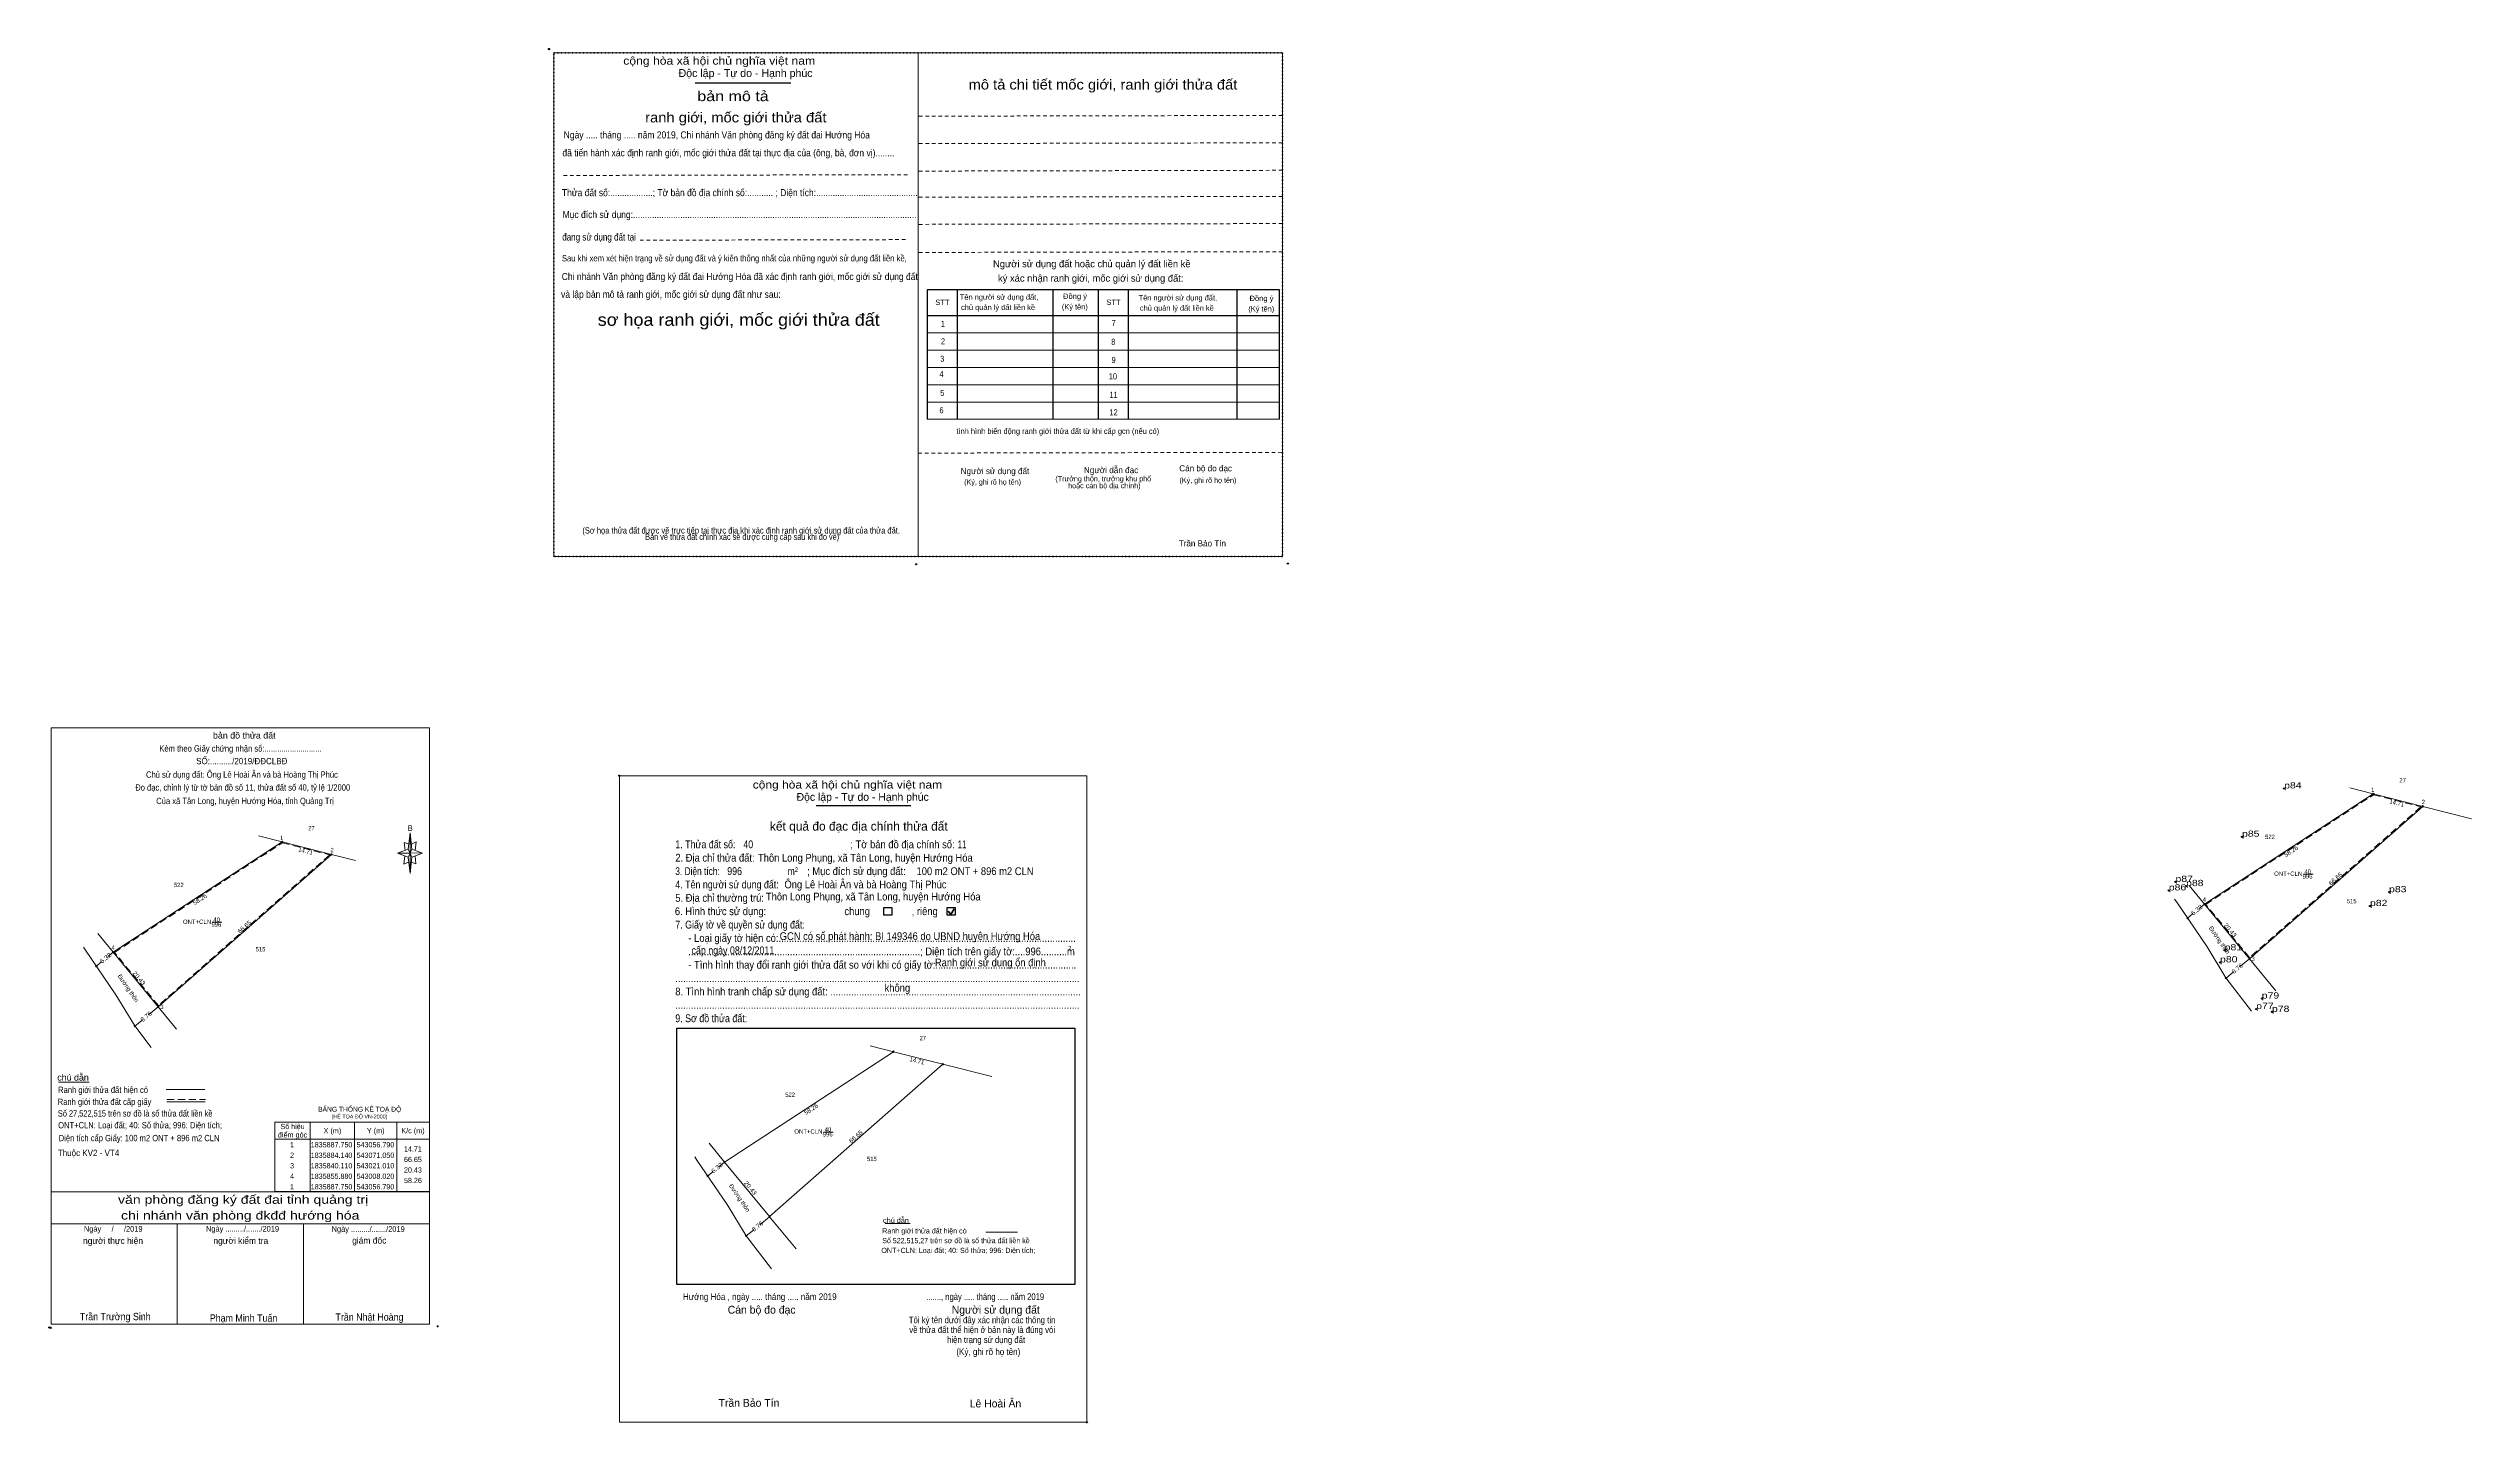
# Model space of a CAD drawing. Header units: metres. Extents: x 542385 to 543085, y 1835706 to 1836103.
import ezdxf
from ezdxf.enums import TextEntityAlignment as Align

# ---------------------------------------------------------------- set-up
doc = ezdxf.new("R2010")
doc.units = ezdxf.units.M
doc.header["$LTSCALE"] = 0.7
doc.header["$PDMODE"] = 32
doc.header["$PDSIZE"] = 0.35
for name, pattern in [('DOTTED', [1.5, 0.3, -1.2]), ('MEDIUM_DASHED', [4.5, 3, -1.5]), ('SHORT_DASHED', [2.7, 1.5, -1.2])]:
    doc.linetypes.add(name, pattern=pattern)
for name, color, linetype, lineweight in [('1', 7, 'SHORT_DASHED', 13), ('10', 7, 'Continuous', 13), ('13', 7, 'Continuous', 13), ('17', 7, 'Continuous', 13), ('2', 7, 'Continuous', 25), ('22', 7, 'Continuous', 13), ('5', 7, 'Continuous', 13), ('6', 7, 'Continuous', 13), ('63', 7, 'Continuous', 13)]:
    doc.layers.add(name, color=color, linetype=linetype, lineweight=lineweight)
for name, color, linetype in [('12', 7, 'Continuous'), ('16', 7, 'Continuous'), ('7', 7, 'Continuous')]:
    doc.layers.add(name, color=color, linetype=linetype)

msp = doc.modelspace()

# ---------------------------------------------------------------- hatches: boundary and pattern name
at = {"layer": '63'}
for points in [[(543056.99, 1835887.75, 1), (543056.59, 1835887.75, 1)], [(543071.25, 1835884.14, 1), (543070.85, 1835884.14, 1)], [(542453.02, 1835873.87, 1), (542452.62, 1835873.87, 1)], [(542467.28, 1835870.26, 1), (542466.88, 1835870.26, 1)], [(543003.33, 1835851.86, 1), (543002.93, 1835851.86, 1)], [(543008.22, 1835855.88, 1), (543007.82, 1835855.88, 1)], [(542399.36, 1835837.98, 1), (542398.96, 1835837.98, 1)], [(542404.25, 1835842, 1), (542403.85, 1835842, 1)], [(543021.21, 1835840.11, 1), (543020.81, 1835840.11, 1)], [(543014.45, 1835834.53, 1), (543014.05, 1835834.53, 1)], [(542417.24, 1835826.23, 1), (542416.84, 1835826.23, 1)], [(542410.48, 1835820.65, 1), (542410.08, 1835820.65, 1)], [(542629.59, 1835813.29, 1), (542629.19, 1835813.29, 1)], [(542643.85, 1835809.68, 1), (542643.45, 1835809.68, 1)], [(542580.82, 1835781.42, 1), (542580.42, 1835781.42, 1)], [(542575.93, 1835777.4, 1), (542575.53, 1835777.4, 1)], [(542587.05, 1835760.07, 1), (542586.65, 1835760.07, 1)], [(542593.81, 1835765.65, 1), (542593.41, 1835765.65, 1)]]:
    msp.add_hatch(color=256, dxfattribs=at).paths.add_polyline_path(points)

# ---------------------------------------------------------------- linework, layer by layer
at = {"layer": '1'}
for p, q in [((542636.71, 1836083.45), (542741.9, 1836083.68)), ((542636.72, 1836075.54), (542741.91, 1836075.77)), ((542534.08, 1836066.34), (542633.63, 1836066.56)), ((542636.73, 1836067.6), (542741.92, 1836067.83)), ((542636.74, 1836060.05), (542741.93, 1836060.28)), ((542556.19, 1836047.64), (542633.55, 1836047.81)), ((542636.75, 1836052.22), (542741.94, 1836052.45)), ((542636.76, 1836044.1), (542741.95, 1836044.33)), ((542636.56, 1835986.15), (542741.75, 1835986.38))]:
    msp.add_line(p, q, dxfattribs=at)
at = {"layer": '1', "linetype": 'DOTTED', "lineweight": 53}
msp.add_lwpolyline([(542531.34, 1836101.79), (542741.71, 1836101.79), (542741.71, 1835956.3), (542531.34, 1835956.3)], close=True, dxfattribs=at)
at = {"layer": '1', "linetype": 'MEDIUM_DASHED'}
for points in [[(543056.83, 1835887.48), (543070.53, 1835884.01), (543021.04, 1835840.47), (543008.39, 1835855.82)], [(542452.86, 1835873.6), (542466.56, 1835870.13), (542417.07, 1835826.59), (542404.42, 1835841.94)]]:
    msp.add_lwpolyline(points, close=True, dxfattribs=at)
at = {"layer": '10'}
for p, q in [((543008.02, 1835855.88), (543003.57, 1835861.29)), ((543003.13, 1835851.86), (543004.5, 1835853)), ((543006.48, 1835854.61), (543008.02, 1835855.88)), ((542404.05, 1835842), (542399.6, 1835847.41)), ((542399.16, 1835837.98), (542400.53, 1835839.12)), ((542402.51, 1835840.73), (542404.05, 1835842)), ((543018.19, 1835837.77), (543021.01, 1835840.1)), ((543028.64, 1835830.84), (543021.01, 1835840.1)), ((543014.25, 1835834.53), (543016.34, 1835836.25)), ((542414.22, 1835823.89), (542417.04, 1835826.22)), ((542422.36, 1835819.76), (542417.04, 1835826.22)), ((542410.28, 1835820.65), (542412.37, 1835822.37)), ((542580.62, 1835781.42), (542576.17, 1835786.83)), ((542579.08, 1835780.15), (542580.62, 1835781.42)), ((542575.73, 1835777.4), (542577.1, 1835778.54)), ((542586.85, 1835760.07), (542588.94, 1835761.79)), ((542590.79, 1835763.31), (542593.61, 1835765.64)), ((542601.24, 1835756.38), (542593.61, 1835765.64))]:
    msp.add_line(p, q, dxfattribs=at)
for points in [[(543071.05, 1835884.14), (543021.01, 1835840.11), (543008.02, 1835855.88), (543056.79, 1835887.75)], [(543050.01, 1835889.47), (543056.79, 1835887.75), (543071.05, 1835884.14), (543085.16, 1835880.57)], [(542467.08, 1835870.26), (542417.04, 1835826.23), (542404.05, 1835842), (542452.82, 1835873.87)], [(542446.04, 1835875.59), (542452.82, 1835873.87), (542467.08, 1835870.26), (542473.97, 1835868.52)], [(542643.65, 1835809.68), (542593.61, 1835765.65), (542580.62, 1835781.42), (542629.39, 1835813.29)], [(542622.61, 1835815.01), (542629.39, 1835813.29), (542643.65, 1835809.68), (542657.76, 1835806.11)]]:
    msp.add_lwpolyline(points, dxfattribs=at)
at = {"layer": '13'}
for p, q in [((543036.62, 1835864.54), (543039.4, 1835864.54)), ((542432.65, 1835850.66), (542435.43, 1835850.66)), ((542609.22, 1835790.08), (542612, 1835790.08))]:
    msp.add_line(p, q, dxfattribs=at)
at = {"layer": '17'}
for p, q in [((542388.26, 1835804.44), (542397.06, 1835804.44)), ((542627.01, 1835763.63), (542634.25, 1835763.63))]:
    msp.add_line(p, q, dxfattribs=at)
at = {"layer": '2'}
for p, q in [((542572.1, 1836093.06), (542599.75, 1836093.06)), ((542647.74, 1836033.34), (542647.74, 1835995.98)), ((542675.41, 1836033.34), (542675.41, 1835995.98)), ((542688.51, 1836033.34), (542688.51, 1835995.98)), ((542697.17, 1836033.34), (542697.17, 1835995.98)), ((542728.58, 1836033.24), (542728.58, 1835995.98)), ((542639.13, 1836025.91), (542740.87, 1836025.91)), ((542607.1, 1835884.43), (542634.4, 1835884.43)), ((542566.79, 1835820.04), (542681.73, 1835820.04)), ((542681.73, 1835820.04), (542681.73, 1835746.05))]:
    msp.add_line(p, q, dxfattribs=at)
at = {"layer": '2', "lineweight": 13}
for p, q in [((542639.13, 1836020.9), (542740.87, 1836020.9)), ((542639.13, 1836015.88), (542740.87, 1836015.88)), ((542639.13, 1836010.86), (542740.87, 1836010.86)), ((542639.13, 1836005.85), (542740.87, 1836005.85)), ((542639.13, 1836000.83), (542740.87, 1836000.83)), ((542639.13, 1835995.98), (542740.87, 1835995.98))]:
    msp.add_line(p, q, dxfattribs=at)
at = {"layer": '2', "lineweight": 35}
for p, q in [((542645.18, 1835853.91), (542645.94, 1835852.91)), ((542645.94, 1835852.91), (542646.88, 1835854.58))]:
    msp.add_line(p, q, dxfattribs=at)
at = {"layer": '2', "lineweight": 13}
for points in [[(542531.34, 1835956.3), (542531.34, 1835956.3), (542531.34, 1836101.79), (542636.52, 1836101.79), (542636.52, 1836101.78)], [(542636.52, 1836101.78), (542636.52, 1835956.3), (542531.34, 1835956.3)], [(542636.53, 1836101.79), (542741.71, 1836101.79), (542741.71, 1835956.3), (542741.71, 1835956.3)], [(542636.53, 1836101.79), (542741.71, 1836101.79), (542741.71, 1835956.3)], [(542741.71, 1835956.3), (542636.53, 1835956.3), (542636.53, 1836101.78)], [(542741.71, 1835956.3), (542636.53, 1835956.3), (542636.53, 1836101.78)]]:
    msp.add_lwpolyline(points, dxfattribs=at)
at = {"layer": '2'}
for points in [[(542740.87, 1835995.98), (542740.87, 1836033.34), (542639.13, 1836033.34), (542639.13, 1835995.98)], [(542681.73, 1835746.05), (542566.79, 1835746.05), (542566.79, 1835820.04)]]:
    msp.add_lwpolyline(points, dxfattribs=at)
at = {"layer": '2', "lineweight": 13}
msp.add_lwpolyline([(542550.23, 1835892.99), (542685.24, 1835892.99), (542685.24, 1835706.26), (542550.23, 1835706.26)], close=True, dxfattribs=at)
at = {"layer": '2'}
for points in [[(542626.63, 1835854.91), (542628.95, 1835854.91), (542628.95, 1835852.74), (542626.63, 1835852.74)], [(542644.87, 1835854.91), (542647.19, 1835854.91), (542647.19, 1835852.74), (542644.87, 1835852.74)]]:
    msp.add_lwpolyline(points, close=True, dxfattribs=at)
for p in [(542529.9, 1836102.84), (542635.96, 1835954.05), (542743.28, 1835954.23), (542550.23, 1835892.99), (542685.24, 1835706.26)]:
    msp.add_point(p, dxfattribs=at)
at = {"layer": '22'}
for p, q in [((543000, 1835856.45), (542999.38, 1835857.36)), ((543021.59, 1835825.02), (543014.21, 1835834.59)), ((542415.01, 1835814.52), (542410.24, 1835820.71)), ((542572.6, 1835781.99), (542571.98, 1835782.9)), ((542594.19, 1835750.56), (542586.81, 1835760.13))]:
    msp.add_line(p, q, dxfattribs=at)
for points in [[(543014.21, 1835834.59), (543008.79, 1835843.57), (543000, 1835856.45)], [(542410.24, 1835820.71), (542404.82, 1835829.69), (542396.03, 1835842.57), (542395.41, 1835843.48)], [(542586.81, 1835760.13), (542581.39, 1835769.11), (542572.6, 1835781.99)]]:
    msp.add_lwpolyline(points, dxfattribs=at)
at = {"layer": '5'}
for p, q in [((542489.2, 1835871.8), (542489.8, 1835876.54)), ((542489.2, 1835869.49), (542486.17, 1835870.59)), ((542490.29, 1835869.49), (542489.8, 1835864.75)), ((542491.39, 1835867.54), (542490.17, 1835868.03)), ((542490.29, 1835871.8), (542493.33, 1835870.59)), ((542491.26, 1835869.86), (542491.39, 1835867.54)), ((542386.08, 1835772.86), (542495.43, 1835772.86)), ((542386.08, 1835763.62), (542495.18, 1835763.62)), ((542386.08, 1835763.62), (542495.18, 1835763.62)), ((542386.08, 1835763.62), (542495.18, 1835763.62)), ((542422.53, 1835734.58), (542422.53, 1835763.62)), ((542458.98, 1835734.58), (542458.98, 1835763.62))]:
    msp.add_line(p, q, dxfattribs=at)
for points in [[(542386.08, 1835906.86), (542495.43, 1835906.86), (542495.43, 1835734.58), (542386.08, 1835734.58)], [(542489.8, 1835876.54), (542490.29, 1835871.8), (542489.8, 1835870.59)], [(542489.8, 1835870.59), (542486.17, 1835870.59), (542489.2, 1835871.8), (542490.29, 1835869.49), (542493.33, 1835870.59), (542489.8, 1835870.7)], [(542489.8, 1835870.59), (542489.8, 1835864.75), (542489.2, 1835869.49)]]:
    msp.add_lwpolyline(points, close=True, dxfattribs=at)
for points in [[(542489.44, 1835873.26), (542488.11, 1835873.74), (542488.34, 1835871.43)], [(542490.17, 1835873.26), (542491.51, 1835873.86), (542491.26, 1835871.43)], [(542489.8, 1835870.59), (542489.2, 1835871.8), (542486.17, 1835870.59)], [(542488.23, 1835869.86), (542487.98, 1835867.43), (542489.32, 1835868.03)], [(542489.8, 1835870.59), (542490.29, 1835869.49), (542493.33, 1835870.59)], [(542495.43, 1835734.58), (542386.08, 1835734.58), (542386.08, 1835763.62)]]:
    msp.add_lwpolyline(points, dxfattribs=at)
for p in [(542385.51, 1835733.65), (542386, 1835733.56)]:
    msp.add_point(p, dxfattribs=at)
at = {"layer": '6'}
for p, q in [((542419.36, 1835802.33), (542430.48, 1835802.33)), ((542419.54, 1835798.77), (542430.64, 1835798.77)), ((542656.03, 1835761.17), (542665.17, 1835761.17))]:
    msp.add_line(p, q, dxfattribs=at)
at = {"layer": '6', "linetype": 'MEDIUM_DASHED'}
msp.add_line((542419.54, 1835799.52), (542430.72, 1835799.52), dxfattribs=at)
at = {"layer": '6'}
msp.add_point((542497.74, 1835733.98), dxfattribs=at)
at = {"layer": '63'}
for p, q in [((542450.72, 1835788.04), (542495.43, 1835788.04)), ((542460.95, 1835792.9), (542460.95, 1835772.88)), ((542473.74, 1835792.9), (542473.74, 1835772.88)), ((542485.93, 1835792.9), (542485.93, 1835772.88))]:
    msp.add_line(p, q, dxfattribs=at)
msp.add_lwpolyline([(542450.72, 1835792.9), (542495.43, 1835792.9), (542495.43, 1835772.88), (542450.72, 1835772.88)], close=True, dxfattribs=at)
for centre in [(543056.79, 1835887.75), (543071.05, 1835884.14), (542452.82, 1835873.87), (542467.08, 1835870.26), (543003.13, 1835851.86), (543008.02, 1835855.88), (542399.16, 1835837.98), (542404.05, 1835842), (543021.01, 1835840.11), (543014.25, 1835834.53), (542417.04, 1835826.23), (542410.28, 1835820.65), (542629.39, 1835813.29), (542643.65, 1835809.68), (542580.62, 1835781.42), (542575.73, 1835777.4), (542586.85, 1835760.07), (542593.61, 1835765.65)]:
    msp.add_circle(centre, 0.2, dxfattribs=at)
at = {"layer": '7'}
for p in [(543031.04, 1835889.32), (543018.89, 1835875.35), (542997.73, 1835859.86), (542999.66, 1835862.32), (543002.73, 1835861.11), (543061.35, 1835859.34), (543055.84, 1835855.35), (543012.54, 1835839.08), (543013.87, 1835842.56), (543022.96, 1835825.6), (543024.58, 1835828.63), (543027.53, 1835824.78)]:
    msp.add_point(p, dxfattribs=at)

# ---------------------------------------------------------------- texts
at = {"layer": '1'}
for s, width, p in [('(Sơ họa thửa đất được vẽ trực tiếp tại thực địa khi xác định ranh giới sử dụng đất của thửa đất.', 0.9, (542585.395, 1835962.93)), (' Bản vẽ thửa đất chính xác sẽ được cung cấp sau khi đo vẽ)', 0.85, (542585.39, 1835961.1))]:
    msp.add_text(s, height=1.8, dxfattribs=dict(at, width=width)).set_placement(p, align=Align.CENTER)
for s, height, width, p in [('BẢNG THỐNG KÊ TOẠ ĐỘ ', 1.397, 0.95, (542463.22, 1835795.97)), ('(HỆ TOẠ ĐỘ VN-2000)', 1.13, 0.9, (542467.11, 1835794))]:
    msp.add_text(s, height=height, dxfattribs=dict(at, width=width)).set_placement(p)
at = {"layer": '10', "width": 0.8}
for p in [(543065.26, 1835891.07), (542461.29, 1835877.19), (542637.86, 1835816.61)]:
    msp.add_text('27', height=1.25, dxfattribs=at).set_placement(p, align=Align.CENTER)
at = {"layer": '10'}
for p in [(543011.828, 1835845.1623), (542407.858, 1835831.2823), (542584.428, 1835770.7023)]:
    msp.add_text('Đường thôn', height=1.25, rotation=304.312, dxfattribs=at).set_placement(p, align=Align.CENTER)
at = {"layer": '12', "width": 1.25}
for s, p in [('p84', (543031.04, 1835889.32)), ('p85', (543018.89, 1835875.35)), ('p86', (542997.73, 1835859.86)), ('p87', (542999.66, 1835862.32)), ('p88', (543002.73, 1835861.11)), ('p83', (543061.35, 1835859.34)), ('p82', (543055.84, 1835855.34)), ('p81', (543013.87, 1835842.56)), ('p80', (543012.54, 1835839.08)), ('p79', (543024.58, 1835828.63)), ('p77', (543022.96, 1835825.6)), ('p78', (543027.53, 1835824.78))]:
    msp.add_text(s, height=1.8, dxfattribs=at).set_placement(p)
at = {"layer": '13', "width": 0.85}
for s, p in [('522', (543026.945, 1835874.7)), ('40', (543037.875, 1835864.68)), ('522', (542422.975, 1835860.82)), ('996', (543037.805, 1835863.26)), ('40', (542433.905, 1835850.8)), ('515 ', (543050.78, 1835856.14)), ('996', (542433.835, 1835849.38)), ('515 ', (542446.81, 1835842.26)), ('522', (542599.545, 1835800.24)), ('996', (542610.405, 1835788.8)), ('40', (542610.475, 1835790.22)), ('515 ', (542623.38, 1835781.68))]:
    msp.add_text(s, height=1.25, dxfattribs=at).set_placement(p, align=Align.CENTER)
at = {"layer": '13', "width": 0.95}
for p in [(543036.26, 1835864.07), (542432.29, 1835850.19), (542608.86, 1835789.61)]:
    msp.add_text('ONT+CLN', height=1.25, dxfattribs=at).set_placement(p, align=Align.RIGHT)
at = {"layer": '13'}
for s, rotation, width, p in [('6.32', 39.411, 1.15, (543006.2132, 1835853.7288)), ('6.32', 39.411, 1.15, (542402.2432, 1835839.8488)), ('8.76', 39.487, 1.1, (543017.9076, 1835836.8275)), ('8.76', 39.487, 1.1, (542413.9376, 1835822.9475)), ('6.32', 39.411, 1.15, (542578.8132, 1835779.2688)), ('8.76', 39.487, 1.1, (542590.5076, 1835762.3675))]:
    msp.add_text(s, height=1.25, rotation=rotation, dxfattribs=dict(at, width=width)).set_placement(p, align=Align.CENTER)
at = {"layer": '16'}
for s, height, width, p in [('Ngày ..... tháng ..... năm 2019, Chi nhánh Văn phòng đăng ký đất đai Hướng Hóa', 2.04, 0.9, (542534.15, 1836077.03)), (' đã tiến hành xác định ranh giới, mốc giới thửa đất tại thực địa của (ông, bà, đơn vị)........', 2.04, 0.9, (542533.09, 1836071.87)), ('Thửa đất số:..................; Tờ bản đồ địa chính số:........... ; Diện tích:...........................................', 2.04, 0.9, (542533.64, 1836060.36)), ('Mục đích sử dụng:........................................................................................................................', 2.04, 0.9, (542533.83, 1836054.03)), ('đang sử dụng đất tại', 2.04, 0.85, (542533.73, 1836047.55)), ('Sau khi xem xét hiện trạng về sử dụng đất và ý kiến thống nhất của những người sử dụng đất liền kề,', 1.836, 0.9, (542533.63, 1836041.52)), (' và lập bản mô tả ranh giới, mốc giới sử dụng đất như sau:', 2.04, 0.9, (542532.7, 1836030.99)), ('Chi nhánh Văn phòng đăng ký đất đai Hướng Hóa đã xác định ranh giới, mốc giới sử dụng đất', 2.04, 0.9, (542533.58, 1836036.13))]:
    msp.add_text(s, height=height, dxfattribs=dict(at, width=width)).set_placement(p)
at = {"layer": '2'}
for s, height, width, p in [('cộng hòa xã hội chủ nghĩa việt nam', 2.282, 1.15, (542551.35, 1836098.34)), ('STT', 1.555, 1.05, (542641.46, 1836028.93)), ('(Ký tên)', 1.555, 0.9, (542678.03, 1836027.63)), ('Đồng ý', 1.555, 1.05, (542678.37, 1836030.68)), ('STT', 1.555, 1.05, (542690.88, 1836028.93)), ('(Ký tên)', 1.555, 0.9, (542731.88, 1836027.04)), ('Đồng ý', 1.555, 1.05, (542732.22, 1836030.09)), ('(Ký, ghi rõ họ tên)', 1.505, 0.9, (542649.8, 1835977.07)), ('(Ký, ghi rõ họ tên)', 1.505, 0.9, (542711.99, 1835977.57)), ('cộng hòa xã hội chủ nghĩa việt nam', 2.253, 1.15, (542588.73, 1835889.29)), ('1. Thửa đất số:', 2.253, 0.85, (542566.37, 1835872.04)), ('40', 2.25, 0.85, (542586.03, 1835872.04)), ('; Tờ bản đồ địa chính số:', 2.253, 0.9, (542616.93, 1835872.04)), ('11', 2.255, 0.75, (542647.95, 1835872.06)), ('3. Diện tích:', 2.253, 0.8, (542566.37, 1835864.3)), ('2. Địa chỉ thửa đất:', 2.253, 0.9, (542566.37, 1835868.17)), ('996', 2.25, 0.85, (542581.37, 1835864.32)), ('Thôn Long Phụng, xã Tân Long, huyện Hướng Hóa', 2.25, 0.9, (542590.26, 1835868.17)), ('m', 2.253, 0.8, (542598.86, 1835864.3)), ('2', 1.288, 0.8, (542600.89, 1835865.21)), ('; Mục đích sử dụng đất:', 2.253, 0.9, (542604.45, 1835864.3)), ('100 m2 ONT + 896 m2 CLN', 2.25, 0.9, (542636.05, 1835864.29)), ('4. Tên người sử dụng đất:', 2.253, 0.85, (542566.37, 1835860.44)), ('5. Địa chỉ thường trú:', 2.253, 0.9, (542566.37, 1835856.58)), ('Thôn Long Phụng, xã Tân Long, huyện Hướng Hóa', 2.25, 0.9, (542592.55, 1835856.96)), ('Ông Lê Hoài Ân và bà Hoàng Thị Phúc', 2.25, 0.9, (542597.89, 1835860.46)), ('6. Hình thức sử dụng:', 2.253, 0.9, (542566.25, 1835852.72)), ('7. Giấy tờ về quyền sử dụng đất:', 2.253, 0.85, (542566.37, 1835848.86)), ('chung                , riêng', 2.253, 0.9, (542615.21, 1835852.72)), ('     - Loại giấy tờ hiện có:..................................................................................................................', 2.253, 0.9, (542566.37, 1835844.99)), ('cấp ngày 08/12/2011', 2.25, 0.85, (542571.07, 1835841.44)), ('GCN có số phát hành: BI 149346 do UBND huyện Hướng Hóa', 2.25, 0.9, (542596.53, 1835845.53)), ('     - Tình hình thay đổi ranh giới thửa đất so với khi có giấy tờ:......................................................', 2.253, 0.9, (542566.37, 1835837.26)), ('     .........................................................................................; Diện tích trên giấy tờ:....996..........m', 2.25, 0.9, (542566.37, 1835841.12)), ('Ranh giới sử dụng ổn định', 2.25, 0.9, (542641.35, 1835837.91)), ('2', 1.288, 0.8, (542679.83, 1835842.54)), ('8. Tình hình tranh chấp sử dụng đất: ................................................................................................', 2.253, 0.9, (542566.37, 1835829.54)), ('...........................................................................................................................................................', 2.253, 0.9, (542566.37, 1835833.4)), ('không', 2.254, 0.9, (542626.81, 1835830.6)), ('9. Sơ đồ thửa đất:', 2.253, 0.85, (542566.37, 1835821.81)), ('...........................................................................................................................................................', 2.253, 0.9, (542566.37, 1835825.68)), ('Hướng Hóa , ngày ..... tháng ..... năm 2019', 1.93, 0.9, (542568.58, 1835741.58)), ('......., ngày ..... tháng ..... năm 2019', 1.93, 0.85, (542638.87, 1835741.58)), ('(Ký, ghi rõ họ tên)', 1.932, 0.9, (542647.55, 1835725.68))]:
    msp.add_text(s, height=height, dxfattribs=dict(at, width=width)).set_placement(p)
for s, height, p in [('Độc lập - Tự do - Hạnh phúc', 2.282, (542567.33, 1836094.77)), ('Người sử dụng đất hoặc chủ quản lý đất liền kề ', 2.02, (542658.15, 1836039.82)), ('ký xác nhận ranh giới, mốc giới sử dụng đất:', 2.02, (542659.59, 1836035.66)), ('Tên người sử dụng đất,', 1.555, (542648.56, 1836030.44)), ('chủ quản lý đất liền kề', 1.555, (542648.92, 1836027.48)), ('Tên người sử dụng đất,', 1.555, (542700.19, 1836030.24)), ('chủ quản lý đất liền kề', 1.555, (542700.55, 1836027.28)), ('tình hình biến động ranh giới thửa đất từ khi cấp gcn (nếu có)', 1.605, (542647.56, 1835991.7)), ('Người sử dụng đất', 1.756, (542648.79, 1835980.09)), ('Người dẫn đạc', 1.76, (542684.4, 1835980.37)), ('Cán bộ đo đạc', 1.752, (542711.93, 1835980.89)), ('Trần Bảo Tín', 1.75, (542711.78, 1835959.21)), ('Độc lập - Tự do - Hạnh phúc', 2.253, (542601.4, 1835885.74)), ('Cán bộ đo đạc', 2.254, (542581.51, 1835737.64)), ('Người sử dụng đất', 2.253, (542646.21, 1835737.64)), ('Trần Bảo Tín', 2.25, (542578.87, 1835710.74)), ('Lê Hoài Ân', 2.25, (542651.4, 1835710.55))]:
    msp.add_text(s, height=height, dxfattribs=at).set_placement(p)
for s, height, width, p in [('bản mô tả', 2.89, 1.2, (542583.045, 1836087.8)), ('mô tả chi tiết mốc giới, ranh giới thửa đất', 2.889, 1.1, (542689.885, 1836091.16)), ('ranh giới, mốc giới thửa đất', 2.89, 1.1, (542583.86, 1836081.66)), ('sơ họa ranh giới, mốc giới thửa đất', 3.527, 1.1, (542584.7, 1836022.92)), ('2', 1.756, 0.8, (542643.675, 1836017.57)), ('1', 1.756, 0.7, (542643.665, 1836022.58)), ('8', 1.76, 0.75, (542692.87, 1836017.42)), ('7', 1.76, 0.75, (542692.97, 1836022.84)), ('3', 1.756, 0.75, (542643.475, 1836012.53)), ('9', 1.76, 0.8, (542692.965, 1836012.18)), ('4', 1.756, 0.8, (542643.28, 1836008.15)), ('10', 1.76, 0.85, (542692.755, 1836007.43)), ('6', 1.756, 0.8, (542643.255, 1835997.67)), ('5', 1.756, 0.75, (542643.485, 1836002.64)), ('12', 1.76, 0.85, (542692.94, 1835997.05)), ('11', 1.76, 0.75, (542692.945, 1836002.1)), ('(Trưởng thôn, trưởng khu phố', 1.505, 0.9, (542689.97, 1835978.01)), ('hoặc cán bộ địa chính)', 1.505, 0.9, (542690.305, 1835976)), ('Tôi ký tên dưới đây xác nhận các thông tin', 1.862, 0.9, (542654.98, 1835734.88)), ('về thửa đất thể hiện ở bản này là đúng vói', 1.862, 0.9, (542655.01, 1835732.04)), ('hiện trạng sử dụng đất', 1.862, 0.9, (542656.14, 1835729.18))]:
    msp.add_text(s, height=height, dxfattribs=dict(at, width=width)).set_placement(p, align=Align.CENTER)
for s, height, p in [('kết quả đo đạc địa chính thửa đất', 2.576, (542619.375, 1835877.12)), ('.', 0.644, (542685.2286, 1835705.9))]:
    msp.add_text(s, height=height, dxfattribs=at).set_placement(p, align=Align.CENTER)
at = {"layer": '5'}
for s, height, width, p in [('Kèm theo Giấy chứng nhận số:...........................', 1.823, 0.9, (542440.78, 1835899.94)), ('bản đồ thửa đất', 1.823, 1.05, (542441.885, 1835903.72)), ('Chủ sử dụng đất: Ông Lê Hoài Ân và bà Hoàng Thị Phúc', 1.82, 0.9, (542441.21, 1835892.41)), ('SỐ:........../2019/ĐĐCLBĐ', 1.82, 0.95, (542441.16, 1835896.31)), ('Đo đạc, chỉnh lý từ tờ bản đồ số 11, thửa đất số 40, tỷ lệ 1/2000 ', 1.82, 0.9, (542441.74, 1835888.68)), ('Của xã Tân Long, huyện Hướng Hóa, tỉnh Quảng Trị', 1.82, 0.9, (542442.095, 1835884.79)), ('B', 1.674, 0.75, (542489.83, 1835877.02)), ('văn phòng đăng ký đất đai tỉnh quảng trị', 2.43, 1.25, (542441.555, 1835769.36)), ('chi nhánh văn phòng đkđđ hướng hóa', 2.43, 1.25, (542440.725, 1835764.8)), ('Ngày     /     /2019', 1.64, 0.9, (542404.04, 1835761.31)), ('Ngày ........./......./2019', 1.64, 0.9, (542441.385, 1835761.33)), ('Ngày ........./......./2019', 1.64, 0.9, (542477.675, 1835761.26)), ('Trần Trường Sinh', 2.126, 0.9, (542404.62, 1835735.74)), ('Phạm Minh Tuấn', 2.126, 0.9, (542441.68, 1835735.3)), ('Trần Nhật Hoàng', 2.126, 0.9, (542478.05, 1835735.59))]:
    msp.add_text(s, height=height, dxfattribs=dict(at, width=width)).set_placement(p, align=Align.CENTER)
for s, p in [('người thực hiện', (542403.99, 1835757.76)), ('người kiểm tra', (542440.88, 1835757.79)), ('giám đốc', (542477.99, 1835757.86))]:
    msp.add_text(s, height=1.823, dxfattribs=at).set_placement(p, align=Align.CENTER)
at = {"layer": '6'}
for s, height, width, p in [('chú dẫn', 1.823, 1.05, (542387.88, 1835804.94)), ('Ranh giới thửa đất hiện có ', 1.823, 0.9, (542388.12, 1835801.35)), ('Số 27,522,515 trên sơ đồ là số thửa đất liền kề', 1.82, 0.85, (542388.05, 1835794.56)), ('Ranh giới thửa đất cấp giấy', 1.823, 0.9, (542388, 1835797.91)), ('ONT+CLN: Loại đất; 40: Số thửa; 996: Diện tích;', 1.82, 0.9, (542388.13, 1835791.15)), ('Diện tích cấp Giấy: 100 m2 ONT + 896 m2 CLN', 1.82, 0.9, (542388.29, 1835787.44)), ('Thuộc KV2 - VT4', 1.82, 0.95, (542388.05, 1835783.14)), ('Ranh giới thửa đất hiện có ', 1.5, 0.9, (542626.14, 1835760.79)), ('chú dẫn', 1.5, 1.05, (542626.35, 1835763.83)), ('ONT+CLN: Loại đất; 40: Số thửa; 996: Diện tích;', 1.5, 0.9, (542625.89, 1835755.15)), ('Số 522,515,27 trên sơ đồ là số thửa đất liền kề', 1.5, 0.85, (542626.14, 1835757.98))]:
    msp.add_text(s, height=height, dxfattribs=dict(at, width=width)).set_placement(p)
at = {"layer": '63'}
for s, height, width, p in [(' 1', 1.25, 0.75, (543057.08, 1835888.3)), (' 2', 1.25, 0.85, (543071.71, 1835884.78)), (' 1', 1.25, 0.75, (542453.11, 1835874.42)), (' 2', 1.25, 0.85, (542467.74, 1835870.9)), (' 4', 1.25, 0.85, (543008.46, 1835856.63)), (' 4', 1.25, 0.85, (542404.49, 1835842.75)), (' 3', 1.25, 0.8, (543022.55, 1835839.48)), (' 3', 1.25, 0.8, (542418.58, 1835825.6)), ('66.65', 1.516, 0.85, (542493.17, 1835781.41)), ('14.71', 1.516, 0.85, (542493.17, 1835784.44)), ('58.26', 1.516, 0.85, (542493.18, 1835775.34)), ('20.43', 1.516, 0.85, (542493.17, 1835778.38))]:
    msp.add_text(s, height=height, dxfattribs=dict(at, width=width)).set_placement(p, align=Align.RIGHT)
for s, rotation, width, p in [('14.71', 345.794, 0.9, (543063.4366, 1835884.5325)), ('14.71', 345.794, 0.9, (542459.4666, 1835870.6525)), ('58.26', 33.164, 1.05, (543033.3681, 1835870.6442)), ('66.65', 41.344, 1.1, (543046.2972, 1835862.7461)), ('58.26', 33.164, 1.05, (542429.3981, 1835856.7642)), ('66.65', 41.344, 1.1, (542442.3272, 1835848.8662)), ('20.43', 309.479, 1.1, (543014.9901, 1835847.9874)), ('20.43', 309.479, 1.1, (542411.0201, 1835834.1074)), ('14.71', 345.794, 0.9, (542636.0366, 1835810.0725)), ('58.26', 33.164, 1.05, (542605.9681, 1835796.1842)), ('66.65', 41.344, 1.1, (542618.8972, 1835788.2862)), ('20.43', 309.479, 1.1, (542587.5901, 1835773.5274))]:
    msp.add_text(s, height=1.25, rotation=rotation, dxfattribs=dict(at, width=width)).set_placement(p, align=Align.CENTER)
for s, width, p in [('điểm góc', 0.9, (542455.83, 1835788.51)), ('Số hiệu', 0.85, (542455.83, 1835790.93)), ('X (m)', 0.95, (542467.345, 1835789.72)), ('Y (m)', 0.95, (542479.845, 1835789.72)), ('K/c (m)', 0.95, (542490.61, 1835789.72)), (' 3', 0.8, (542455.405, 1835779.59)), (' 2', 0.85, (542455.41, 1835782.62)), (' 1', 0.75, (542455.41, 1835785.66)), ('1835887.750', 0.85, (542467.1, 1835785.66)), ('1835884.140', 0.85, (542467.1, 1835782.62)), ('1835840.110', 0.85, (542467.1, 1835779.59)), ('543056.790', 0.85, (542479.77, 1835785.66)), ('543071.050', 0.85, (542479.77, 1835782.62)), ('543021.010', 0.85, (542479.77, 1835779.59)), (' 4', 0.85, (542455.405, 1835776.56)), (' 1', 0.75, (542455.41, 1835773.52)), ('1835855.880', 0.85, (542467.1, 1835776.56)), ('1835887.750', 0.85, (542467.1, 1835773.52)), ('543008.020', 0.85, (542479.77, 1835776.56)), ('543056.790', 0.85, (542479.77, 1835773.52))]:
    msp.add_text(s, height=1.516, dxfattribs=dict(at, width=width)).set_placement(p, align=Align.CENTER)

doc.saveas('drawing.dxf')
